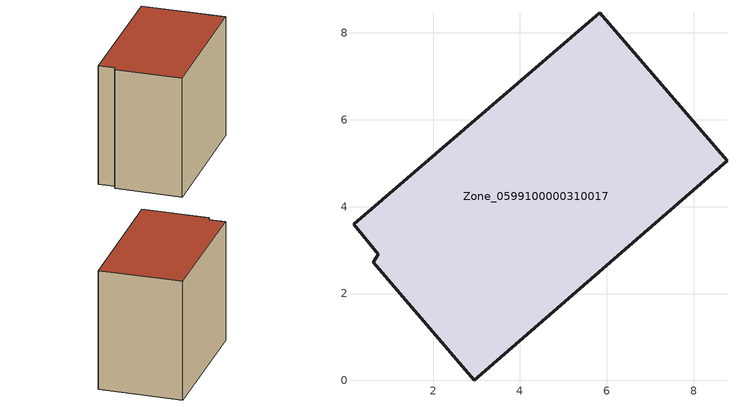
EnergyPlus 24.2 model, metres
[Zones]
Zone_0599100000310017
 floor ground (C_G): 0.74,2.91 0.17,3.6 5.84,8.47 8.77,5.06 2.95,0 0.62,2.73 z0
 wall outside (C_F): 8.77,5.06 5.84,8.47 0.17,3.6 0.74,2.91 0.62,2.73 2.95,0 8.77,5.06 z0:6.65
 roof outside (C_R): 0.17,3.6 0.74,2.91 0.62,2.73 2.95,0 8.77,5.06 5.84,8.47 z6.65
[BUILDING]
Pand.0599100000310017: North Axis=0; Terrain=City; Loads Convergence Tolerance Value=0.04; Temperature Convergence Tolerance Value=0.4; Solar Distribution=FullExterior; Maximum Number of Warmup Days=25; Minimum Number of Warmup Days=1
[Site:Location]
Rotterdam.The.Hague.AP_ZH_NLD Design_Conditions: Latitude=51.96; Longitude=4.45; Time Zone=1; Elevation=-4.5
[SITE:GROUNDTEMPERATURE:BUILDINGSURFACE]
18, 18, 18, 18, 18, 18, 18, 18, 18, 18, 18, 18
[MATERIAL] Thermal Absorptance=0.9; Solar Absorptance=0.7; Visible Absorptance=0.7
Name | Roughness | Thickness | Conductivity | Density | Specific Heat
G.TI.1946 | MediumSmooth | 0.15 | 1 | 540 | 1210
F.TI.1946 | Rough | 0.3 | 0.857143 | 1920 | 840
R.TI.1946 | MediumRough | 0.2 | 0.1 | 1500 | 1000
[CONSTRUCTION]
C_G: G.TI.1946
C_F: F.TI.1946
C_R: R.TI.1946
[ZONE]
Zone_0599100000310017: Type=1; Multiplier=1; Ceiling Height=Autocalculate; Volume=Autocalculate; Floor Area=autocalculate; Part of Total Floor Area=Yes
[ZONEINFILTRATION:DESIGNFLOWRATE]
Infil_Zone_0599100000310017: Zone or ZoneList or Space or SpaceList=Zone_0599100000310017; Schedule=AlwaysOn; Design Flow Rate Calculation Method=Flow/Area; Flow Rate per Floor Area=0.003; Constant Term Coefficient=1; Temperature Term Coefficient=0; Velocity Term Coefficient=0; Velocity Squared Term Coefficient=0
[HVACTEMPLATE:ZONE:IDEALLOADSAIRSYSTEM]
Zone_0599100000310017: Maximum Heating Supply Air Temperature=50; Minimum Cooling Supply Air Temperature=13; Maximum Heating Supply Air Humidity Ratio=0.0156; Minimum Cooling Supply Air Humidity Ratio=0.0077; Heating Limit=NoLimit; Cooling Limit=NoLimit; Dehumidification Control Type=ConstantSensibleHeatRatio; Cooling Sensible Heat Ratio=0.7; Dehumidification Setpoint=60; Humidification Control Type=None; Humidification Setpoint=30; Outdoor Air Method=None; Outdoor Air Flow Rate per Person=0.00944; Outdoor Air Flow Rate per Zone Floor Area=0; Outdoor Air Flow Rate per Zone=0; Demand Controlled Ventilation Type=None; Outdoor Air Economizer Type=NoEconomizer; Heat Recovery Type=None; Sensible Heat Recovery Effectiveness=0.7; Latent Heat Recovery Effectiveness=0.65
[ZONECONTROL:THERMOSTAT]
ThermostatControl_Zone_0599100000310017: Zone or ZoneList=Zone_0599100000310017; Control Type Schedule=DualSetpointControlType; Control 1=Thermostat_Zone_0599100000310017; Temperature Difference Between Cutout And Setpoint=0
[THERMOSTATSETPOINT:DUALSETPOINT]
Thermostat_Zone_0599100000310017: Heating Setpoint Temperature Schedule=HeatingSetpoint_Zone_0599100000310017; Cooling Setpoint Temperature Schedule=CoolingSetpoint_Zone_0599100000310017
[SCHEDULE:COMPACT]
HeatingSetpoint_Zone_0599100000310017: Through: 12/31, For: AllDays, Until: 24:00, 21
CoolingSetpoint_Zone_0599100000310017: Through: 12/31, For: AllDays, Until: 24:00, 24
DualSetpointControlType: Through: 12/31, For: AllDays, Until: 24:00, 4
AlwaysOn: Through: 12/31, For: AllDays, Until: 24:00, 1
